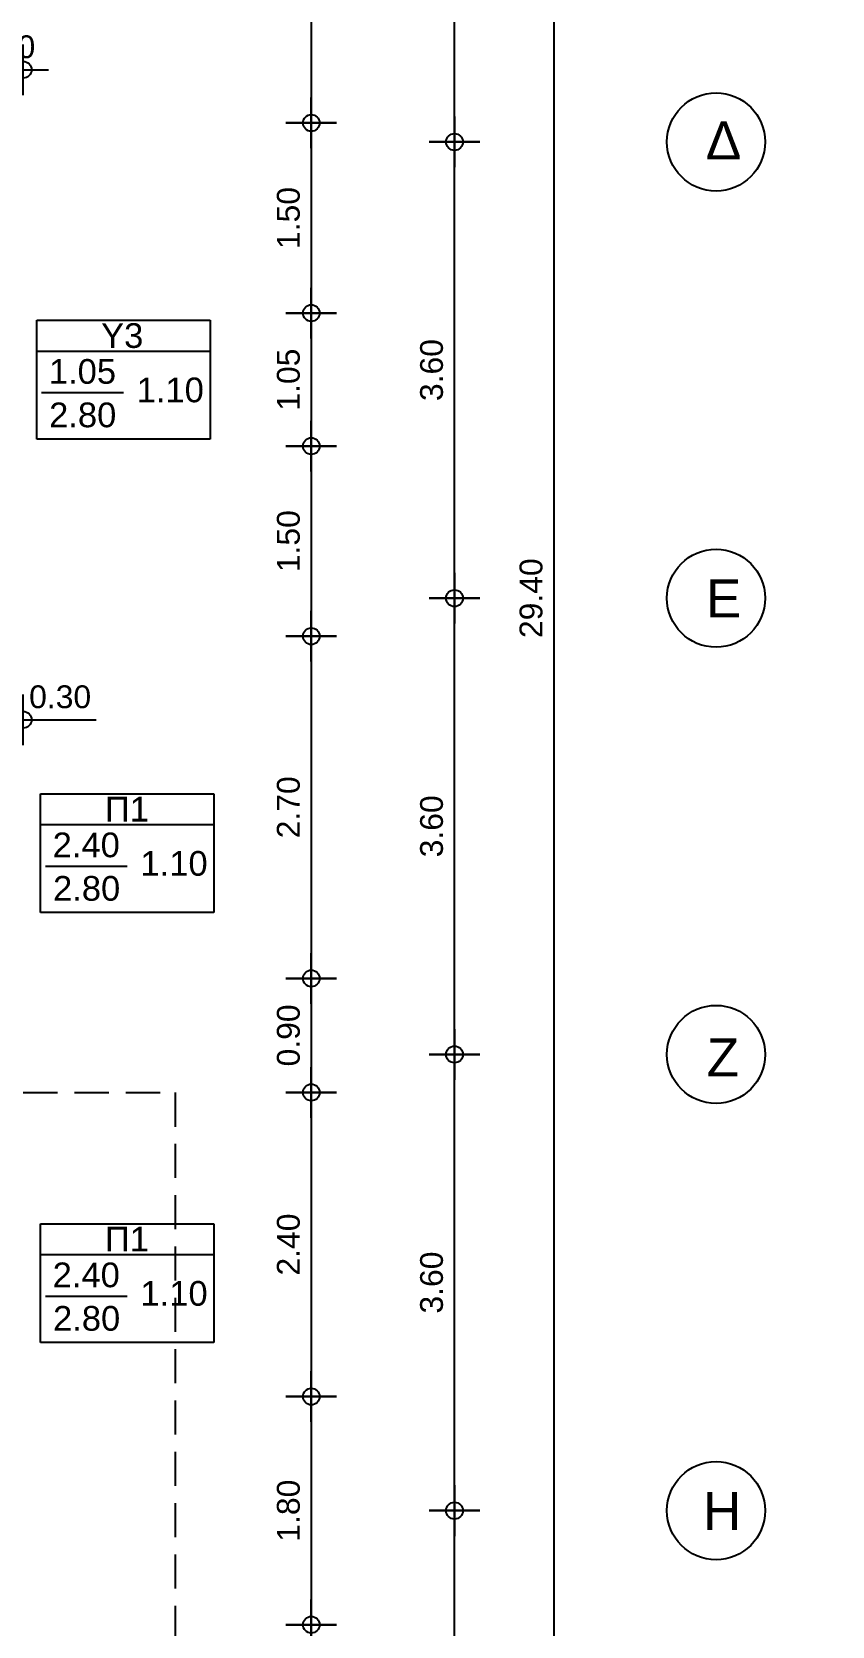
# Model space of a CAD drawing. Header units: metres. Extents: x -11 to 85, y -301 to 135.
# Drawn here: x 47.84 to 54.16, y -201.56 to -188.98 of the extents above; entities that cross this region are included whole.
import ezdxf

# ---------------------------------------------------------------- set-up
doc = ezdxf.new("R2010")
doc.units = ezdxf.units.M
doc.header["$LTSCALE"] = 0.036
doc.header["$PDMODE"] = 2
doc.linetypes.add('HIDDEN', pattern=[0.375, 0.25, -0.125])
doc.layers.add('arxitek isogeio', color=252, linetype='Continuous')
doc.layers.add('DIMBLK', color=252, linetype='Continuous')
doc.styles.add('COMU-N', font='arial.ttf')
doc.styles.get("Standard").update_dxf_attribs({"font": 'arial.ttf'})
doc.dimstyles.new('CADWDOT', dxfattribs={"dimscale": 0.1, "dimtxt": 1.8, "dimasz": 0.08, "dimexe": 2, "dimexo": 0, "dimgap": 0.09, "dimtad": 0, "dimrnd": 0.001, "dimzin": 0, "dimdsep": 46, "dimtxsty": 'Standard', "dimblk1": 'ARTDIM', "dimblk2": 'ARTDIM', "dimsah": 1, "dimcen": 0.09, "dimdle": 0.05, "dimse1": 1, "dimse2": 1, "dimadec": 0, "dimazin": 0, "dimtfac": 1, "dimtmove": 0, "dimatfit": 3, "dimldrblk": 'ARTDIM', "dimfxl": 2, "dimtvp": 0.9999, "dimtolj": 1, "dimtzin": 0, "dimarcsym": 0})

# ---------------------------------------------------------------- blocks, each defined once
blk = doc.blocks.new('ARTDIM')
at = {"layer": 'DIMBLK'}
for p, q in [((0, -24.9975), (0, 24.9975)), ((-24.9975, 0), (24.9975, 0))]:
    blk.add_line(p, q, dxfattribs=at)
blk.add_circle((0, 0), 8.25, dxfattribs=at)
blk = doc.blocks.new('*D1275')
at = {"layer": 'arxitek isogeio', "color": 0, "lineweight": -2}
blk.add_line((51.962, -178.755), (51.962, -208.139), dxfattribs=at)
at = {"layer": 'Defpoints', "color": 0, "transparency": 16777216}
for p in [(49.077, -178.747), (49.077, -208.147), (51.962, -208.147)]:
    blk.add_point(p, dxfattribs=at)
at = {"layer": 'arxitek isogeio', "color": 0, "lineweight": -2, "xscale": 0.008, "yscale": 0.008, "zscale": 0.008}
for p, rotation in [((51.962, -178.747), 90), ((51.962, -208.147), 270)]:
    blk.add_blockref('ARTDIM', p, dxfattribs=dict(at, rotation=rotation))
at = {"layer": 'arxitek isogeio', "color": 0, "insert": (51.782, -193.447), "char_height": 0.18, "attachment_point": 5, "rotation": 90}
blk.add_mtext('\\A1;29.40', dxfattribs=at)
blk = doc.blocks.new('*D1278')
at = {"layer": 'arxitek isogeio', "color": 0, "lineweight": -2}
blk.add_line((51.177, -204.239), (51.177, -200.655), dxfattribs=at)
at = {"layer": 'Defpoints', "color": 0, "transparency": 16777216}
for p in [(51.177, -200.647), (54.157, -200.647), (54.157, -204.247)]:
    blk.add_point(p, dxfattribs=at)
at = {"layer": 'arxitek isogeio', "color": 0, "lineweight": -2, "xscale": 0.008, "yscale": 0.008, "zscale": 0.008}
for p, rotation in [((51.177, -200.647), 90), ((51.177, -204.247), 270)]:
    blk.add_blockref('ARTDIM', p, dxfattribs=dict(at, rotation=rotation))
at = {"layer": 'arxitek isogeio', "color": 0, "insert": (50.997, -202.447), "char_height": 0.18, "attachment_point": 5, "rotation": 90}
blk.add_mtext('\\A1;3.60', dxfattribs=at)
blk = doc.blocks.new('*D1279')
at = {"layer": 'arxitek isogeio', "color": 0, "lineweight": -2}
blk.add_line((51.177, -200.639), (51.177, -197.055), dxfattribs=at)
at = {"layer": 'Defpoints', "color": 0, "transparency": 16777216}
for p in [(51.177, -197.047), (54.157, -197.047), (54.157, -200.647)]:
    blk.add_point(p, dxfattribs=at)
at = {"layer": 'arxitek isogeio', "color": 0, "lineweight": -2, "xscale": 0.008, "yscale": 0.008, "zscale": 0.008}
for p, rotation in [((51.177, -197.047), 90), ((51.177, -200.647), 270)]:
    blk.add_blockref('ARTDIM', p, dxfattribs=dict(at, rotation=rotation))
at = {"layer": 'arxitek isogeio', "color": 0, "insert": (50.997, -198.847), "char_height": 0.18, "attachment_point": 5, "rotation": 90}
blk.add_mtext('\\A1;3.60', dxfattribs=at)
blk = doc.blocks.new('*D1280')
at = {"layer": 'arxitek isogeio', "color": 0, "lineweight": -2}
blk.add_line((51.177, -197.039), (51.177, -193.455), dxfattribs=at)
at = {"layer": 'Defpoints', "color": 0, "transparency": 16777216}
for p in [(51.177, -193.447), (54.157, -193.447), (54.157, -197.047)]:
    blk.add_point(p, dxfattribs=at)
at = {"layer": 'arxitek isogeio', "color": 0, "lineweight": -2, "xscale": 0.008, "yscale": 0.008, "zscale": 0.008}
for p, rotation in [((51.177, -193.447), 90), ((51.177, -197.047), 270)]:
    blk.add_blockref('ARTDIM', p, dxfattribs=dict(at, rotation=rotation))
at = {"layer": 'arxitek isogeio', "color": 0, "insert": (50.997, -195.247), "char_height": 0.18, "attachment_point": 5, "rotation": 90}
blk.add_mtext('\\A1;3.60', dxfattribs=at)
blk = doc.blocks.new('*D1281')
at = {"layer": 'arxitek isogeio', "color": 0, "lineweight": -2}
blk.add_line((51.177, -193.439), (51.177, -189.855), dxfattribs=at)
at = {"layer": 'Defpoints', "color": 0, "transparency": 16777216}
for p in [(51.177, -189.847), (54.157, -189.847), (54.157, -193.447)]:
    blk.add_point(p, dxfattribs=at)
at = {"layer": 'arxitek isogeio', "color": 0, "lineweight": -2, "xscale": 0.008, "yscale": 0.008, "zscale": 0.008}
for p, rotation in [((51.177, -189.847), 90), ((51.177, -193.447), 270)]:
    blk.add_blockref('ARTDIM', p, dxfattribs=dict(at, rotation=rotation))
at = {"layer": 'arxitek isogeio', "color": 0, "insert": (50.997, -191.647), "char_height": 0.18, "attachment_point": 5, "rotation": 90}
blk.add_mtext('\\A1;3.60', dxfattribs=at)
blk = doc.blocks.new('*D1282')
at = {"layer": 'arxitek isogeio', "color": 0, "lineweight": -2}
blk.add_line((51.177, -189.839), (51.177, -186.255), dxfattribs=at)
at = {"layer": 'Defpoints', "color": 0, "transparency": 16777216}
for p in [(51.177, -186.247), (54.157, -186.247), (54.157, -189.847)]:
    blk.add_point(p, dxfattribs=at)
at = {"layer": 'arxitek isogeio', "color": 0, "lineweight": -2, "xscale": 0.008, "yscale": 0.008, "zscale": 0.008}
for p, rotation in [((51.177, -186.247), 90), ((51.177, -189.847), 270)]:
    blk.add_blockref('ARTDIM', p, dxfattribs=dict(at, rotation=rotation))
at = {"layer": 'arxitek isogeio', "color": 0, "insert": (50.997, -188.047), "char_height": 0.18, "attachment_point": 5, "rotation": 90}
blk.add_mtext('\\A1;3.60', dxfattribs=at)
blk = doc.blocks.new('*D1291')
at = {"layer": 'arxitek isogeio', "color": 0, "lineweight": -2}
blk.add_line((50.047, -186.855), (50.047, -189.689), dxfattribs=at)
at = {"layer": 'Defpoints', "color": 0, "transparency": 16777216}
for p in [(49.077, -186.847), (49.077, -189.697), (50.047, -189.697)]:
    blk.add_point(p, dxfattribs=at)
at = {"layer": 'arxitek isogeio', "color": 0, "lineweight": -2, "xscale": 0.008, "yscale": 0.008, "zscale": 0.008}
for p, rotation in [((50.047, -186.847), 90), ((50.047, -189.697), 270)]:
    blk.add_blockref('ARTDIM', p, dxfattribs=dict(at, rotation=rotation))
at = {"layer": 'arxitek isogeio', "color": 0, "insert": (49.867, -188.272), "char_height": 0.18, "attachment_point": 5, "rotation": 90}
blk.add_mtext('\\A1;2.85', dxfattribs=at)
blk = doc.blocks.new('*D1292')
at = {"layer": 'arxitek isogeio', "color": 0, "lineweight": -2}
blk.add_line((50.047, -189.705), (50.047, -191.189), dxfattribs=at)
at = {"layer": 'Defpoints', "color": 0, "transparency": 16777216}
for p in [(49.077, -189.697), (49.077, -191.197), (50.047, -191.197)]:
    blk.add_point(p, dxfattribs=at)
at = {"layer": 'arxitek isogeio', "color": 0, "lineweight": -2, "xscale": 0.008, "yscale": 0.008, "zscale": 0.008}
for p, rotation in [((50.047, -189.697), 90), ((50.047, -191.197), 270)]:
    blk.add_blockref('ARTDIM', p, dxfattribs=dict(at, rotation=rotation))
at = {"layer": 'arxitek isogeio', "color": 0, "insert": (49.867, -190.447), "char_height": 0.18, "attachment_point": 5, "rotation": 90}
blk.add_mtext('\\A1;1.50', dxfattribs=at)
blk = doc.blocks.new('*D1293')
at = {"layer": 'arxitek isogeio', "color": 0, "lineweight": -2}
blk.add_line((50.047, -191.205), (50.047, -192.239), dxfattribs=at)
at = {"layer": 'Defpoints', "color": 0, "transparency": 16777216}
for p in [(49.077, -191.197), (49.077, -192.247), (50.047, -192.247)]:
    blk.add_point(p, dxfattribs=at)
at = {"layer": 'arxitek isogeio', "color": 0, "lineweight": -2, "xscale": 0.008, "yscale": 0.008, "zscale": 0.008}
for p, rotation in [((50.047, -191.197), 90), ((50.047, -192.247), 270)]:
    blk.add_blockref('ARTDIM', p, dxfattribs=dict(at, rotation=rotation))
at = {"layer": 'arxitek isogeio', "color": 0, "insert": (49.867, -191.722), "char_height": 0.18, "attachment_point": 5, "rotation": 90}
blk.add_mtext('\\A1;1.05', dxfattribs=at)
blk = doc.blocks.new('*D1294')
at = {"layer": 'arxitek isogeio', "color": 0, "lineweight": -2}
blk.add_line((50.047, -192.255), (50.047, -193.739), dxfattribs=at)
at = {"layer": 'Defpoints', "color": 0, "transparency": 16777216}
for p in [(49.077, -192.247), (49.077, -193.747), (50.047, -193.747)]:
    blk.add_point(p, dxfattribs=at)
at = {"layer": 'arxitek isogeio', "color": 0, "lineweight": -2, "xscale": 0.008, "yscale": 0.008, "zscale": 0.008}
for p, rotation in [((50.047, -192.247), 90), ((50.047, -193.747), 270)]:
    blk.add_blockref('ARTDIM', p, dxfattribs=dict(at, rotation=rotation))
at = {"layer": 'arxitek isogeio', "color": 0, "insert": (49.867, -192.997), "char_height": 0.18, "attachment_point": 5, "rotation": 90}
blk.add_mtext('\\A1;1.50', dxfattribs=at)
blk = doc.blocks.new('*D1295')
at = {"layer": 'arxitek isogeio', "color": 0, "lineweight": -2}
blk.add_line((50.047, -193.755), (50.047, -196.439), dxfattribs=at)
at = {"layer": 'Defpoints', "color": 0, "transparency": 16777216}
for p in [(49.077, -193.747), (49.077, -196.447), (50.047, -196.447)]:
    blk.add_point(p, dxfattribs=at)
at = {"layer": 'arxitek isogeio', "color": 0, "lineweight": -2, "xscale": 0.008, "yscale": 0.008, "zscale": 0.008}
for p, rotation in [((50.047, -193.747), 90), ((50.047, -196.447), 270)]:
    blk.add_blockref('ARTDIM', p, dxfattribs=dict(at, rotation=rotation))
at = {"layer": 'arxitek isogeio', "color": 0, "insert": (49.867, -195.097), "char_height": 0.18, "attachment_point": 5, "rotation": 90}
blk.add_mtext('\\A1;2.70', dxfattribs=at)
blk = doc.blocks.new('*D1296')
at = {"layer": 'arxitek isogeio', "color": 0, "lineweight": -2}
blk.add_line((50.047, -196.455), (50.047, -197.339), dxfattribs=at)
at = {"layer": 'Defpoints', "color": 0, "transparency": 16777216}
for p in [(49.077, -196.447), (49.077, -197.347), (50.047, -197.347)]:
    blk.add_point(p, dxfattribs=at)
at = {"layer": 'arxitek isogeio', "color": 0, "lineweight": -2, "xscale": 0.008, "yscale": 0.008, "zscale": 0.008}
for p, rotation in [((50.047, -196.447), 90), ((50.047, -197.347), 270)]:
    blk.add_blockref('ARTDIM', p, dxfattribs=dict(at, rotation=rotation))
at = {"layer": 'arxitek isogeio', "color": 0, "insert": (49.867, -196.897), "char_height": 0.18, "attachment_point": 5, "rotation": 90}
blk.add_mtext('\\A1;0.90', dxfattribs=at)
blk = doc.blocks.new('*D1297')
at = {"layer": 'arxitek isogeio', "color": 0, "lineweight": -2}
blk.add_line((50.047, -197.355), (50.047, -199.739), dxfattribs=at)
at = {"layer": 'Defpoints', "color": 0, "transparency": 16777216}
for p in [(49.077, -197.347), (49.077, -199.747), (50.047, -199.747)]:
    blk.add_point(p, dxfattribs=at)
at = {"layer": 'arxitek isogeio', "color": 0, "lineweight": -2, "xscale": 0.008, "yscale": 0.008, "zscale": 0.008}
for p, rotation in [((50.047, -197.347), 90), ((50.047, -199.747), 270)]:
    blk.add_blockref('ARTDIM', p, dxfattribs=dict(at, rotation=rotation))
at = {"layer": 'arxitek isogeio', "color": 0, "insert": (49.867, -198.547), "char_height": 0.18, "attachment_point": 5, "rotation": 90}
blk.add_mtext('\\A1;2.40', dxfattribs=at)
blk = doc.blocks.new('*D1298')
at = {"layer": 'arxitek isogeio', "color": 0, "lineweight": -2}
blk.add_line((50.047, -199.755), (50.047, -201.539), dxfattribs=at)
at = {"layer": 'Defpoints', "color": 0, "transparency": 16777216}
for p in [(49.077, -199.747), (49.077, -201.547), (50.047, -201.547)]:
    blk.add_point(p, dxfattribs=at)
at = {"layer": 'arxitek isogeio', "color": 0, "lineweight": -2, "xscale": 0.008, "yscale": 0.008, "zscale": 0.008}
for p, rotation in [((50.047, -199.747), 90), ((50.047, -201.547), 270)]:
    blk.add_blockref('ARTDIM', p, dxfattribs=dict(at, rotation=rotation))
at = {"layer": 'arxitek isogeio', "color": 0, "insert": (49.867, -200.647), "char_height": 0.18, "attachment_point": 5, "rotation": 90}
blk.add_mtext('\\A1;1.80', dxfattribs=at)
blk = doc.blocks.new('*D1299')
at = {"layer": 'arxitek isogeio', "color": 0, "lineweight": -2}
blk.add_line((50.047, -201.555), (50.047, -203.939), dxfattribs=at)
at = {"layer": 'Defpoints', "color": 0, "transparency": 16777216}
for p in [(49.077, -201.547), (49.077, -203.947), (50.047, -203.947)]:
    blk.add_point(p, dxfattribs=at)
at = {"layer": 'arxitek isogeio', "color": 0, "lineweight": -2, "xscale": 0.008, "yscale": 0.008, "zscale": 0.008}
for p, rotation in [((50.047, -201.547), 90), ((50.047, -203.947), 270)]:
    blk.add_blockref('ARTDIM', p, dxfattribs=dict(at, rotation=rotation))
at = {"layer": 'arxitek isogeio', "color": 0, "insert": (49.867, -202.747), "char_height": 0.18, "attachment_point": 5, "rotation": 90}
blk.add_mtext('\\A1;2.40', dxfattribs=at)
blk = doc.blocks.new('*D1385')
at = {"layer": 'arxitek isogeio', "color": 0, "lineweight": -2}
for p, q in [((47.482, -194.406), (47.766, -194.406)), ((47.774, -194.406), (48.348, -194.406))]:
    blk.add_line(p, q, dxfattribs=at)
at = {"layer": 'Defpoints', "color": 0, "transparency": 16777216}
for p in [(47.474, -193.747), (47.774, -193.747), (47.774, -194.406)]:
    blk.add_point(p, dxfattribs=at)
at = {"layer": 'arxitek isogeio', "color": 0, "lineweight": -2, "xscale": 0.008, "yscale": 0.008, "zscale": 0.008, "rotation": 180}
blk.add_blockref('ARTDIM', (47.474, -194.406), dxfattribs=at)
at = {"layer": 'arxitek isogeio', "color": 0, "lineweight": -2, "xscale": 0.008, "yscale": 0.008, "zscale": 0.008}
blk.add_blockref('ARTDIM', (47.774, -194.406), dxfattribs=at)
at = {"layer": 'arxitek isogeio', "color": 0, "insert": (48.065, -194.226), "char_height": 0.18, "attachment_point": 5}
blk.add_mtext('\\A1;0.30', dxfattribs=at)
blk = doc.blocks.new('*D1398')
at = {"layer": 'arxitek isogeio', "color": 0, "lineweight": -2}
blk.add_line((47.482, -189.277), (47.766, -189.277), dxfattribs=at)
at = {"layer": 'Defpoints', "color": 0, "transparency": 16777216}
for p in [(47.774, -189.277), (47.474, -189.697), (47.774, -189.697)]:
    blk.add_point(p, dxfattribs=at)
at = {"layer": 'arxitek isogeio', "color": 0, "lineweight": -2, "xscale": 0.008, "yscale": 0.008, "zscale": 0.008, "rotation": 180}
blk.add_blockref('ARTDIM', (47.474, -189.277), dxfattribs=at)
at = {"layer": 'arxitek isogeio', "color": 0, "lineweight": -2, "xscale": 0.008, "yscale": 0.008, "zscale": 0.008}
blk.add_blockref('ARTDIM', (47.774, -189.277), dxfattribs=at)
at = {"layer": 'arxitek isogeio', "color": 0, "insert": (47.624, -189.097), "char_height": 0.18, "attachment_point": 5}
blk.add_mtext('\\A1;0.30', dxfattribs=at)

msp = doc.modelspace()

# ---------------------------------------------------------------- linework, layer by layer
at = {"layer": 'arxitek isogeio'}
for p, q in [((47.88, -192.192), (47.88, -191.254)), ((47.88, -191.254), (49.248, -191.254)), ((49.248, -191.254), (49.248, -192.192)), ((49.248, -191.5), (47.88, -191.5)), ((47.919, -191.825), (48.565, -191.825)), ((49.248, -192.192), (47.88, -192.192)), ((47.911, -195.928), (47.911, -194.99)), ((47.911, -194.99), (49.278, -194.99)), ((49.278, -194.99), (49.278, -195.928)), ((49.278, -195.236), (47.911, -195.236)), ((47.95, -195.561), (48.595, -195.561)), ((49.278, -195.928), (47.911, -195.928)), ((47.911, -199.321), (47.911, -198.383)), ((47.911, -198.383), (49.278, -198.383)), ((49.278, -198.383), (49.278, -199.321)), ((49.278, -198.629), (47.911, -198.629)), ((47.95, -198.955), (48.595, -198.955)), ((49.278, -199.321), (47.911, -199.321))]:
    msp.add_line(p, q, dxfattribs=at)
at = {"layer": 'arxitek isogeio', "linetype": 'HIDDEN', "ltscale": 30}
for p, q in [((47.774, -197.347), (48.974, -197.347)), ((48.974, -197.347), (48.974, -209.347))]:
    msp.add_line(p, q, dxfattribs=at)
at = {"layer": 'arxitek isogeio'}
for centre in [(53.241, -189.847), (53.241, -193.447), (53.241, -197.047), (53.241, -200.647)]:
    msp.add_circle(centre, 0.387, dxfattribs=at)

# ---------------------------------------------------------------- texts
at = {"layer": 'arxitek isogeio', "style": 'COMU-N'}
for s, height, p in [('Δ', 0.3, (53.161, -189.985)), ('Y3', 0.195, (48.388, -191.472)), ('1.05', 0.195, (47.976, -191.755)), ('1.10', 0.195, (48.669, -191.901)), ('2.80', 0.195, (47.978, -192.098)), ('Ε', 0.3, (53.161, -193.599)), ('Π1', 0.195, (48.418, -195.209)), ('2.40', 0.195, (48.006, -195.491)), ('1.10', 0.195, (48.699, -195.637)), ('2.80', 0.195, (48.009, -195.834)), ('Ζ', 0.3, (53.167, -197.221)), ('Π1', 0.195, (48.418, -198.602)), ('2.40', 0.195, (48.006, -198.884)), ('1.10', 0.195, (48.699, -199.03)), ('2.80', 0.195, (48.009, -199.227)), ('Η', 0.3, (53.139, -200.799))]:
    msp.add_text(s, height=height, dxfattribs=at).set_placement(p)

# ---------------------------------------------------------------- dimensions: what is measured, and where the dimension line sits
at = {"layer": 'arxitek isogeio'}
for base, p1, p2, picture, middle in [((51.962, -208.147), (49.077, -178.747), (49.077, -208.147), '*D1275', (51.782, -193.447)), ((51.177, -186.247), (54.157, -189.847), (54.157, -186.247), '*D1282', (50.997, -188.047)), ((50.047, -189.697), (49.077, -186.847), (49.077, -189.697), '*D1291', (49.867, -188.272)), ((50.047, -191.197), (49.077, -189.697), (49.077, -191.197), '*D1292', (49.867, -190.447)), ((51.177, -189.847), (54.157, -193.447), (54.157, -189.847), '*D1281', (50.997, -191.647)), ((50.047, -192.247), (49.077, -191.197), (49.077, -192.247), '*D1293', (49.867, -191.722)), ((50.047, -193.747), (49.077, -192.247), (49.077, -193.747), '*D1294', (49.867, -192.997)), ((51.177, -193.447), (54.157, -197.047), (54.157, -193.447), '*D1280', (50.997, -195.247)), ((50.047, -196.447), (49.077, -193.747), (49.077, -196.447), '*D1295', (49.867, -195.097)), ((50.047, -197.347), (49.077, -196.447), (49.077, -197.347), '*D1296', (49.867, -196.897)), ((51.177, -197.047), (54.157, -200.647), (54.157, -197.047), '*D1279', (50.997, -198.847)), ((50.047, -199.747), (49.077, -197.347), (49.077, -199.747), '*D1297', (49.867, -198.547)), ((50.047, -201.547), (49.077, -199.747), (49.077, -201.547), '*D1298', (49.867, -200.647)), ((51.177, -200.647), (54.157, -204.247), (54.157, -200.647), '*D1278', (50.997, -202.447)), ((50.047, -203.947), (49.077, -201.547), (49.077, -203.947), '*D1299', (49.867, -202.747))]:
    dim = msp.add_linear_dim(base=base, p1=p1, p2=p2, angle=90, dimstyle='CADWDOT', dxfattribs=at)
    dim.commit()
    dim.dimension.update_dxf_attribs({"geometry": picture, "text_midpoint": middle})
dim = msp.add_linear_dim(base=(47.774, -189.277), p1=(47.474, -189.697), p2=(47.774, -189.697), dimstyle='CADWDOT', dxfattribs=at)
dim.commit()
dim.dimension.update_dxf_attribs({"geometry": '*D1398', "text_midpoint": (47.624, -189.277), "dimtype": 160})
dim = msp.add_linear_dim(base=(47.774, -194.406), p1=(47.474, -193.747), p2=(47.774, -193.747), dimstyle='CADWDOT', dxfattribs=at)
dim.commit()
dim.dimension.update_dxf_attribs({"geometry": '*D1385', "text_midpoint": (48.065, -194.226)})

doc.saveas('drawing.dxf')
